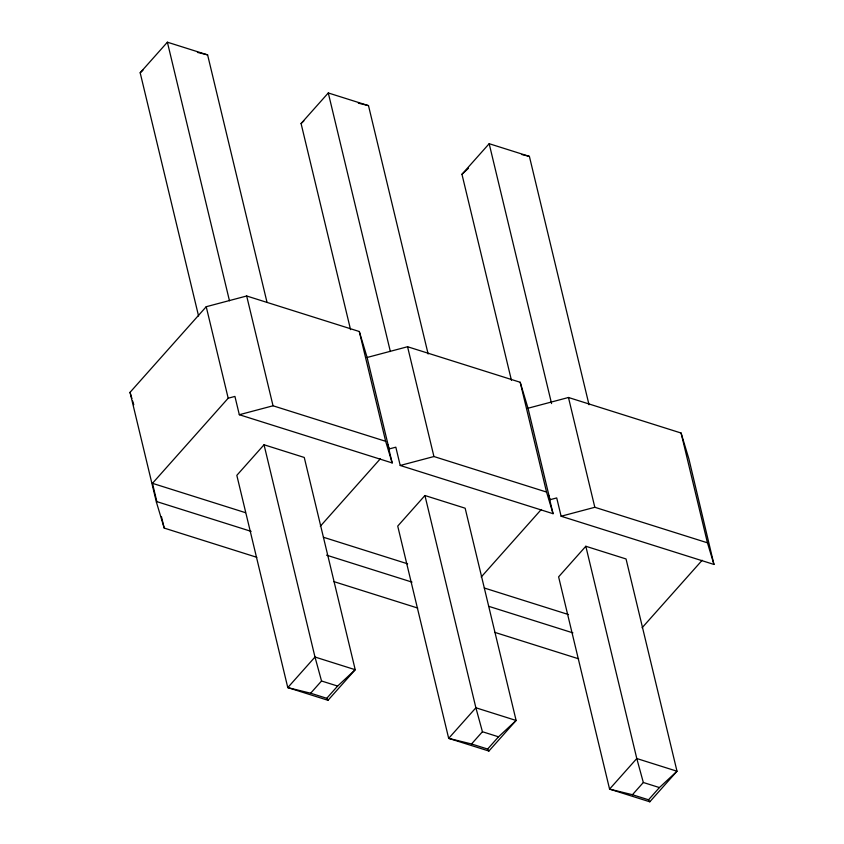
<?xml version="1.0" encoding="UTF-8"?>
<svg xmlns="http://www.w3.org/2000/svg" width="844" height="844" viewBox="0 0 844 844"><rect width="100%" height="100%" fill="white"/><g stroke="black" fill="none" stroke-linecap="round" stroke-linejoin="round"><path stroke-width="1.27" d="M198.572 316.004L140.178 72.774L167.386 42.2L207.613 54.892L266.926 301.952M350.555 329.635L301.076 123.53L328.284 92.956L368.501 105.637L428.13 353.984M256.819 557.304L164.211 528.091L156.404 502.127L130.039 392.344L206.221 306.72L246.68 295.991L359.301 331.513L367.108 357.476L389.084 448.966L395.825 447.183L400.214 465.477L553.063 513.69L548.674 495.396L549.971 499.722L556.713 497.928L561.112 516.233L713.961 564.446L688.904 458.978L681.087 433.025L568.466 397.492L528.006 408.232L520.199 382.269L407.568 346.736L367.108 357.476M156.404 502.127L156.847 501.631L152.458 483.327L228.186 398.21L234.927 396.427L239.316 414.721L392.175 462.934L387.776 444.64L389.084 448.966M511.453 380.38L461.963 174.286L489.172 143.702L529.399 156.393L589.017 404.74M264.035 444.767L236.826 475.341L287.783 687.607L328.01 700.298L355.218 669.714L304.262 457.459L264.035 444.767L314.991 657.033L321.532 680.992L310.655 693.219L287.783 687.607L314.991 657.033L355.218 669.714L337.621 686.066L326.744 698.294L310.655 693.219M320.309 526.255L380.37 458.746M424.933 495.523L397.724 526.097L448.681 738.363L488.908 751.044L516.117 720.47L465.149 508.204L424.933 495.523L475.889 707.778L482.43 731.737L471.543 743.975L448.681 738.363L475.889 707.778L516.117 720.47L498.519 736.812L487.632 749.05L471.543 743.975M481.207 577.011L541.268 509.502M585.82 546.268L558.612 576.853L609.579 789.108L649.796 801.8L677.004 771.226L626.048 558.96L585.82 546.268L636.787 758.534L643.328 782.494L632.441 794.721L609.579 789.108L636.787 758.534L677.004 771.226L659.417 787.568L648.53 799.795L632.441 794.721M642.105 627.757L702.166 560.258M140.178 72.774L142.952 70.2M301.076 123.53L303.851 120.945M461.963 174.286L468.452 168.262M239.316 414.721L273.034 405.785L385.666 441.306L392.175 462.934M400.214 465.477L433.932 456.53L546.553 492.063L553.063 513.69M561.112 516.233L594.82 507.286L707.451 542.808L713.961 564.446M197.443 52.391L207.613 54.892M358.341 103.147L368.501 105.637M521.782 154.526L529.399 156.393M152.458 483.327L245.467 512.667M323.41 537.248L407.62 563.824M484.298 588.004L568.518 614.569M156.847 501.631L251.122 531.361M326.544 555.152L412.02 582.117M488.697 606.308L572.907 632.873M333.865 581.611L417.706 608.049M494.763 632.356L578.604 658.805M321.532 680.992L337.621 686.066M482.43 731.737L498.519 736.812M643.328 782.494L659.417 787.568M648.53 799.795L649.796 801.8M487.632 749.05L488.908 751.044M326.744 698.294L328.01 700.298M130.039 392.344L131.896 398.516M132.645 400.995L133.763 404.698M681.087 433.025L707.451 542.808M568.466 397.492L594.82 507.286M489.172 143.702L551.565 403.569M528.006 408.232L549.971 499.722M520.199 382.269L546.553 492.063M407.568 346.736L433.932 456.53M328.284 92.956L390.361 351.537M359.301 331.513L385.666 441.306M246.68 295.991L273.034 405.785M167.386 42.2L229.473 300.791M206.221 306.72L228.186 398.21M161.447 516.602L164.211 528.091"/></g></svg>
